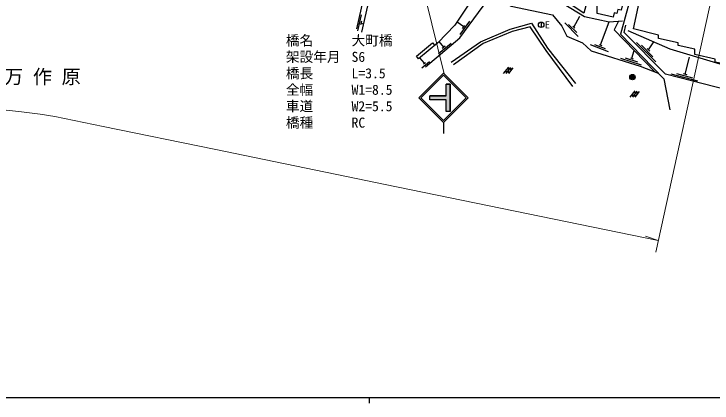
# Model space of a CAD drawing. Units: millimetres at full size, sheet at 1:1000; details may follow other scales. Extents: x 40000 to 680000, y 20000 to 380000.
# Drawn here: x 203148 to 330650, y 204000 to 274970 of the extents above; entities that cross this region are included whole.
import ezdxf
from ezdxf.enums import TextEntityAlignment as Align

# ---------------------------------------------------------------- set-up
doc = ezdxf.new("R2010")
doc.units = ezdxf.units.MM
doc.header["$LTSCALE"] = 1000
for name, color, linetype, lineweight in [('M-BGD', 7, 'Continuous', 25), ('M-BMK-ROW', 30, 'Continuous', 25), ('M-STR-HTXT', 7, 'Continuous', 13), ('M-STR-STRC', 7, 'Continuous', 25), ('M-TTL-BAND', 7, 'Continuous', 25)]:
    doc.layers.add(name, color=color, linetype=linetype, lineweight=lineweight)
doc.layers.add('M-BMK-HTXT', color=7, linetype='Continuous')
doc.styles.add('ＭＳ ゴシック', font='')
doc.styles.get('ＭＳ ゴシック').set_extended_font_data('MS Gothic')

msp = doc.modelspace()

# ---------------------------------------------------------------- hatches: boundary and pattern name
at = {"layer": 'M-BGD'}
msp.add_hatch(color=256, dxfattribs=at).paths.add_polyline_path([(315612, 263460, -1), (316612, 263460, -1)])
at = {"layer": 'M-STR-STRC'}
msp.add_hatch(color=256, dxfattribs=at).paths.add_polyline_path([(282097, 259282), (282097, 257157), (282847, 257157), (282847, 262157), (282097, 262157), (282097, 260032), (279097, 260032), (279097, 259282)])

# ---------------------------------------------------------------- linework, layer by layer
at = {"layer": 'M-BGD'}
for p, q in [((266582, 274839), (265923, 271912)), ((305396, 272543), (306479, 274561)), ((266622, 273651), (266469, 272968)), ((266545, 273310), (267034, 273200)), ((285309, 272614), (284097, 273496)), ((284669, 271224), (286435, 273650)), ((285103, 272331), (285515, 272897)), ((299438, 273497), (299438, 272497)), ((303734, 273356), (306209, 270882)), ((304441, 273073), (305926, 271589)), ((310269, 269324), (311842, 273542)), ((305222, 272717), (305569, 272370)), ((280697, 267736), (282995, 269664)), ((281653, 268930), (280800, 269946)), ((281385, 268705), (281921, 269155)), ((308420, 269380), (311695, 268145)), ((309181, 269414), (311146, 268673)), ((310040, 269411), (310499, 269238)), ((316836, 269787), (320357, 266237)), ((317753, 269288), (319866, 267158)), ((319023, 268435), (320041, 269898)), ((316001, 266881), (316446, 268308)), ((318776, 268683), (319269, 268186)), ((278140, 265982), (277289, 266996)), ((313913, 266904), (317731, 265713)), ((314766, 266952), (317057, 266238)), ((315733, 266965), (316268, 266798)), ((325717, 264004), (326511, 267110)), ((277643, 265174), (279022, 266331)), ((277979, 265847), (278300, 266117)), ((292576, 264098), (293523, 265272)), ((292972, 264318), (293190, 264587)), ((293059, 264127), (293888, 265183)), ((293377, 264819), (293595, 265089)), ((293388, 264260), (293606, 264530)), ((293543, 264118), (294313, 265134)), ((293785, 264752), (294003, 265022)), ((323146, 264042), (327990, 262803)), ((324189, 264085), (327096, 263341)), ((325378, 264090), (326056, 263917)), ((315672, 259784), (316620, 260958)), ((316069, 260004), (316286, 260274)), ((316156, 259814), (316985, 260869)), ((316474, 260506), (316691, 260775)), ((316485, 259946), (316702, 260216)), ((316639, 259804), (317409, 260820)), ((316882, 260439), (317100, 260708))]:
    msp.add_line(p, q, dxfattribs=at)
for points in [[(297079, 284892), (297900, 288492), (302999, 287330), (302725, 286128), (316356, 282730), (315960, 280185), (314417, 280426), (314302, 279692), (314939, 279592), (314038, 275653), (313414, 275796), (313250, 275080), (312771, 275190), (312583, 274364), (309657, 275033), (309657, 277041), (307839, 277364), (307207, 275121), (301972, 278669), (301972, 279454), (299882, 279959), (300305, 281711), (301722, 281369), (302252, 283565)], [(316287, 272289), (318644, 283096), (329858, 280650), (329166, 277474), (335745, 276040), (334035, 268202), (335545, 267873), (337102, 275013), (341557, 274041), (339709, 265568), (333264, 266974), (333007, 265793), (331192, 266188), (331192, 266756), (327483, 267569), (327483, 268579), (324482, 269221), (324482, 269729), (320865, 270479), (320865, 271076)]]:
    msp.add_lwpolyline(points, close=True, dxfattribs=at)
for points in [[(273159, 280240), (275002, 284887), (276624, 287641), (281916, 287359), (286280, 285705), (287776, 284053), (288911, 280824), (283651, 272915), (280547, 269683), (277035, 266787)], [(293634, 281962), (299547, 279309), (307333, 274513), (311835, 273545), (314312, 273703)], [(266676, 271625), (268702, 280527), (266829, 280688), (265191, 279886)], [(265191, 279886), (267403, 279853), (265691, 272245)], [(278312, 265344), (284598, 270618), (289711, 277639), (292485, 277639), (293975, 276410), (301490, 274797), (303230, 272742), (304132, 270904), (306990, 269722), (308575, 268254), (317544, 265457), (320808, 264185)], [(283031, 266166), (288331, 269913), (293777, 272199), (297677, 273297), (300628, 268707), (305714, 262316)], [(313539, 273654), (312789, 272073), (320232, 264410)], [(370695, 239165), (369354, 241299), (367771, 243204), (366068, 245099), (363862, 247149), (361836, 248852), (359978, 250255), (357975, 251550), (355528, 253146), (353215, 254619), (347963, 257099), (339944, 260838), (337332, 260083), (326912, 262769), (322173, 263981), (314594, 271621), (314895, 272930)], [(305225, 261747), (300328, 268281), (297445, 272596), (294167, 271751), (288852, 269566), (283405, 265702)], [(315258, 271981), (322938, 268636), (333264, 265535)], [(277035, 266787), (276642, 267263), (279617, 269716), (280009, 269240)]]:
    msp.add_lwpolyline(points, dxfattribs=at)
for centre in [(299438, 272997), (316112, 263460)]:
    msp.add_circle(centre, 500, dxfattribs=at)
at = {"layer": 'M-BMK-ROW'}
msp.add_lwpolyline([(294291, 291873), (318118, 286612), (313925, 271290), (321825, 263135), (322919, 257468)], dxfattribs=at)
at = {"layer": 'M-STR-HTXT'}
for p, q in [((273906, 295638), (281708, 264034)), ((320359, 231509), (331082, 280194)), ((320824, 233621), (318511, 234445))]:
    msp.add_line(p, q, dxfattribs=at)
msp.add_lwpolyline([(89655, 239748), (102407, 244961), (110167, 247604), (115448, 249274), (120174, 250684), (126329, 252281), (131418, 253535), (137385, 254794), (144483, 255953), (150988, 256916), (156920, 257649), (162890, 258158), (169891, 258575), (176880, 258741), (185384, 258616), (192913, 258224), (199478, 257678), (204522, 257128), (207923, 256720), (210617, 256290), (219436, 254430), (239735, 250304), (273026, 243435), (320824, 233621)], dxfattribs=at)
at = {"layer": 'M-STR-STRC'}
for p, q in [((277098, 259658), (281598, 264158)), ((286098, 259657), (281598, 264158)), ((277452, 259658), (281598, 263804)), ((285745, 259657), (281598, 263804)), ((282847, 262157), (282097, 262157)), ((282097, 260032), (282097, 262157)), ((282847, 257157), (282847, 262157)), ((277098, 259658), (281598, 255157)), ((277452, 259658), (281598, 255510)), ((279097, 259282), (279097, 260032)), ((282097, 260032), (279097, 260032)), ((282097, 259282), (279097, 259282)), ((281598, 255510), (285745, 259657)), ((281598, 255157), (286098, 259657)), ((282097, 257157), (282097, 259282)), ((282847, 257157), (282097, 257157)), ((281598, 255157), (281598, 253158))]:
    msp.add_line(p, q, dxfattribs=at)
msp.add_lwpolyline([(279097, 260032), (282097, 260032), (282097, 262157), (282847, 262157), (282847, 257157), (282097, 257157), (282097, 259282), (279097, 259282)], close=True, dxfattribs=at)
at = {"layer": 'M-TTL-BAND'}
for p, q in [((40000, 205000), (579000, 205000)), ((268000, 205000), (268000, 204000))]:
    msp.add_line(p, q, dxfattribs=at)

# ---------------------------------------------------------------- texts
at = {"layer": 'M-BGD', "style": 'ＭＳ ゴシック'}
msp.add_text('E', height=1320, dxfattribs=at).set_placement((300138, 272997), align=Align.MIDDLE_LEFT)
at = {"layer": 'M-BMK-HTXT', "style": 'ＭＳ ゴシック'}
msp.add_text('字 万 作 原', height=2566, dxfattribs=at).set_placement((205730, 263531), align=Align.MIDDLE_CENTER)
at = {"layer": 'M-STR-HTXT', "style": 'ＭＳ ゴシック'}
for s, p in [('橋名', (252806, 268685)), ('大町橋', (264806, 268685)), ('架設年月', (252806, 265685)), ('S6', (264806, 265685)), ('橋長', (252806, 262685)), ('L=3.5', (264806, 262685)), ('全幅', (252806, 259685)), ('W1=8.5', (264806, 259685)), ('車道', (252806, 256685)), ('W2=5.5', (264806, 256685)), ('橋種', (252806, 253685)), ('RC', (264806, 253685))]:
    msp.add_text(s, height=1833, dxfattribs=at).set_placement(p, align=Align.BOTTOM_LEFT)

doc.saveas('drawing.dxf')
